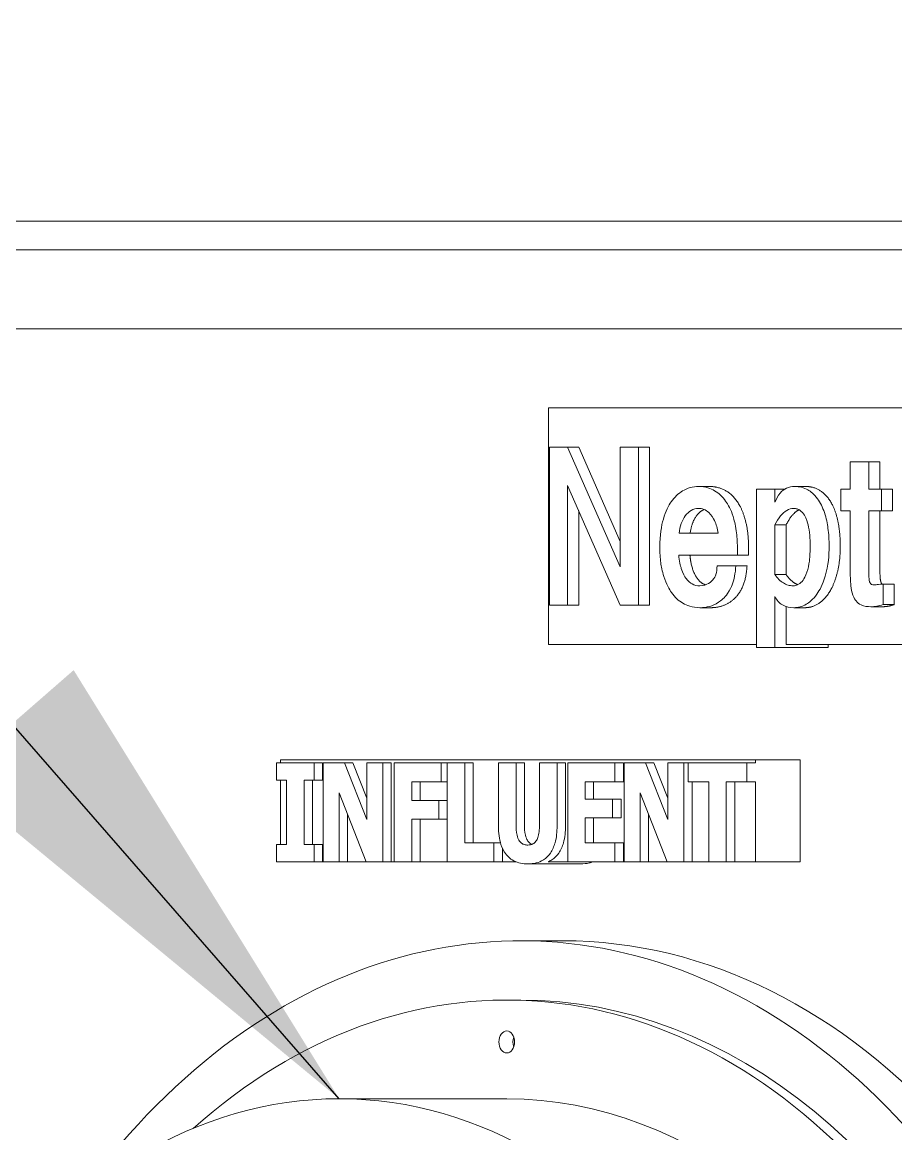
# Model space of a CAD drawing. Header units: inches. Extents: x 20 to 536, y 8 to 344.
# Drawn here: x 231.275 to 234.04, y 128.647 to 132.165 of the extents above; entities that cross this region are included whole.
import ezdxf

# ---------------------------------------------------------------- set-up
doc = ezdxf.new("R2010")
doc.units = ezdxf.units.IN
doc.header["$LTSCALE"] = 16
doc.header["$MEASUREMENT"] = 0
doc.layers.add('Symbol (ANSI)', color=7, linetype='Continuous', lineweight=25)
doc.layers.add('Visible (ANSI)', color=7, linetype='Continuous', lineweight=50)
doc.styles.add('Standard D-E', font='arial.ttf')
doc.dimstyles.new('in [mm] D-E NeptuneBenson$7', dxfattribs={"dimscale": 16, "dimtxt": 0.15, "dimasz": 0.098425, "dimexe": 0.125, "dimexo": 0.063, "dimgap": 0.031496, "dimtad": 0, "dimtih": 1, "dimtoh": 1, "dimdec": 4, "dimrnd": 1e-08, "dimzin": 3, "dimdsep": 46, "dimlunit": 5, "dimtxsty": 'Standard D-E', "dimcen": 0.09, "dimdle": 0.393701, "dimclrd": 256, "dimclre": 256, "dimclrt": 256, "dimadec": 1, "dimazin": 1, "dimtfac": 1, "dimtofl": 0, "dimtmove": 0, "dimatfit": 3, "dimfxl": 1, "dimfrac": 1, "dimtolj": 1, "dimtzin": 4, "dimlwd": -1, "dimlwe": -1, "dimarcsym": 0})

msp = doc.modelspace()

# ---------------------------------------------------------------- linework, layer by layer
at = {"layer": 'Visible (ANSI)', "linetype": 'Continuous', "lineweight": 18}
for p, q in [((240.049505, 131.53516), (230.998538, 131.53516)), ((230.422246, 131.44516), (239.968188, 131.44516)), ((231.018868, 131.195125), (239.371566, 131.195125)), ((232.941314, 130.945125), (237.44912, 130.945125)), ((232.941314, 130.195125), (232.941314, 130.945125)), ((232.943891, 130.820125), (232.943891, 130.320125)), ((233.001146, 130.820125), (232.943891, 130.820125)), ((233.036502, 130.820125), (233.001146, 130.820125)), ((233.167545, 130.441077), (233.001146, 130.820125)), ((233.036502, 130.820125), (233.167545, 130.521614)), ((233.225159, 130.820125), (233.167545, 130.820125)), ((233.167545, 130.820125), (233.167545, 130.441077)), ((233.260514, 130.820125), (233.225159, 130.820125)), ((233.225159, 130.320125), (233.225159, 130.820125)), ((233.260514, 130.820125), (233.260514, 130.320125)), ((233.954352, 130.774073), (233.895665, 130.774073)), ((233.895665, 130.774073), (233.895665, 130.687534)), ((233.954352, 130.687534), (233.954352, 130.774073)), ((233.989707, 130.774073), (233.954352, 130.774073)), ((233.989707, 130.774073), (233.989707, 130.687534)), ((233.001146, 130.698668), (233.167545, 130.320125)), ((233.001146, 130.320125), (233.001146, 130.698668)), ((233.451094, 130.695631), (233.415739, 130.695631)), ((233.657491, 130.687534), (233.599162, 130.687534)), ((233.599162, 130.687534), (233.599162, 130.186522)), ((233.657491, 130.64553), (233.657491, 130.687534)), ((233.688831, 130.687534), (233.657491, 130.687534)), ((233.75547, 130.695631), (233.720115, 130.695631)), ((233.895665, 130.687534), (233.865606, 130.687534)), ((233.865606, 130.687534), (233.865606, 130.618708)), ((233.994431, 130.687534), (233.954352, 130.687534)), ((233.994431, 130.618708), (233.994431, 130.687534)), ((234.029786, 130.687534), (233.994431, 130.687534)), ((234.029786, 130.687534), (234.029786, 130.618708)), ((233.036502, 130.618238), (233.036502, 130.320125)), ((233.865606, 130.618708), (233.895665, 130.618708)), ((233.895665, 130.618708), (233.895665, 130.431461)), ((233.954352, 130.428931), (233.954352, 130.618708)), ((233.954352, 130.618708), (233.994431, 130.618708)), ((233.989707, 130.618708), (233.989707, 130.428931)), ((234.029786, 130.618708), (233.994431, 130.618708)), ((233.657491, 130.416785), (233.657491, 130.574174)), ((233.692847, 130.574174), (233.657491, 130.574174)), ((233.692847, 130.574174), (233.692847, 130.416785)), ((233.477647, 130.547858), (233.353831, 130.547858)), ((233.538481, 130.478526), (233.538481, 130.503324)), ((233.573836, 130.503324), (233.573836, 130.478526)), ((233.353116, 130.478526), (233.538481, 130.478526)), ((233.573836, 130.478526), (233.538481, 130.478526)), ((233.533829, 130.444619), (233.474068, 130.444619)), ((233.569184, 130.444619), (233.533829, 130.444619)), ((233.692847, 130.416785), (233.657491, 130.416785)), ((233.999799, 130.321644), (233.999799, 130.386927)), ((234.035154, 130.386927), (233.999799, 130.386927)), ((234.035154, 130.386927), (234.035154, 130.321644)), ((233.657491, 130.186522), (233.657491, 130.347959)), ((232.943891, 130.320125), (233.001146, 130.320125)), ((233.036502, 130.320125), (233.001146, 130.320125)), ((233.167545, 130.320125), (233.225159, 130.320125)), ((233.260514, 130.320125), (233.225159, 130.320125)), ((233.455388, 130.312028), (233.420033, 130.312028)), ((233.692847, 130.315526), (233.692847, 130.195125)), ((233.752607, 130.312028), (233.717252, 130.312028)), ((233.996506, 130.315065), (233.961151, 130.315065)), ((234.035154, 130.321644), (233.999799, 130.321644)), ((233.599162, 130.195125), (232.941314, 130.195125)), ((237.44912, 130.195125), (233.692847, 130.195125)), ((233.825429, 130.195125), (233.825429, 130.186522)), ((233.599162, 130.186522), (233.657491, 130.186522)), ((233.825429, 130.186522), (233.657491, 130.186522)), ((232.199376, 129.820625), (232.080284, 129.820625)), ((232.080284, 129.820625), (232.080284, 129.766091)), ((232.092811, 129.830125), (233.595413, 129.830125)), ((232.092811, 129.820625), (232.092811, 129.830125)), ((232.225892, 129.820625), (232.199376, 129.820625)), ((232.199376, 129.766091), (232.199376, 129.820625)), ((232.225892, 129.766091), (232.225892, 129.820625)), ((232.295428, 129.820625), (232.227273, 129.820625)), ((232.227273, 129.820625), (232.227273, 129.507625)), ((232.321945, 129.820625), (232.295428, 129.820625)), ((232.366094, 129.641297), (232.295428, 129.820625)), ((232.366094, 129.708588), (232.321945, 129.820625)), ((232.416852, 129.820625), (232.366094, 129.820625)), ((232.366094, 129.820625), (232.366094, 129.641297)), ((232.443368, 129.820625), (232.416852, 129.820625)), ((232.416852, 129.507625), (232.416852, 129.820625)), ((232.443368, 129.507625), (232.443368, 129.820625)), ((232.600968, 129.820625), (232.45282, 129.820625)), ((232.45282, 129.820625), (232.45282, 129.507625)), ((232.620615, 129.820625), (232.600968, 129.820625)), ((232.600968, 129.761018), (232.600968, 129.820625)), ((232.676215, 129.820625), (232.620615, 129.820625)), ((232.620615, 129.820625), (232.620615, 129.507625)), ((232.702731, 129.820625), (232.676215, 129.820625)), ((232.676215, 129.567232), (232.676215, 129.820625)), ((232.702731, 129.567232), (232.702731, 129.820625)), ((232.83809, 129.820625), (232.78249, 129.820625)), ((232.78249, 129.820625), (232.78249, 129.620752)), ((232.864607, 129.820625), (232.83809, 129.820625)), ((232.83809, 129.625317), (232.83809, 129.820625)), ((232.864607, 129.625317), (232.864607, 129.820625)), ((232.967944, 129.820625), (232.912344, 129.820625)), ((232.912344, 129.820625), (232.912344, 129.625317)), ((232.99446, 129.820625), (232.967944, 129.820625)), ((232.967944, 129.621005), (232.967944, 129.820625)), ((232.99446, 129.621005), (232.99446, 129.820625)), ((233.151163, 129.820625), (233.00158, 129.820625)), ((233.00158, 129.820625), (233.00158, 129.507625)), ((233.177679, 129.820625), (233.151163, 129.820625)), ((233.151163, 129.761018), (233.151163, 129.820625)), ((233.177679, 129.761018), (233.177679, 129.820625)), ((233.247932, 129.820625), (233.179777, 129.820625)), ((233.179777, 129.820625), (233.179777, 129.507625)), ((233.274449, 129.820625), (233.247932, 129.820625)), ((233.318598, 129.641297), (233.247932, 129.820625)), ((233.318598, 129.708588), (233.274449, 129.820625)), ((233.369356, 129.820625), (233.318598, 129.820625)), ((233.318598, 129.820625), (233.318598, 129.641297)), ((233.382367, 129.820625), (233.369356, 129.820625)), ((233.369356, 129.507625), (233.369356, 129.820625)), ((233.568896, 129.820625), (233.382367, 129.820625)), ((233.382367, 129.820625), (233.382367, 129.761018)), ((233.595413, 129.820625), (233.568896, 129.820625)), ((233.568896, 129.761018), (233.568896, 129.820625)), ((233.595413, 129.830125), (233.595413, 129.820625)), ((233.736834, 129.830125), (233.595413, 129.830125)), ((233.736834, 129.830125), (233.736834, 129.507625)), ((232.080284, 129.766091), (232.11203, 129.766091)), ((232.092811, 129.562159), (232.092811, 129.766091)), ((232.11203, 129.766091), (232.11203, 129.562159)), ((232.16763, 129.766091), (232.199376, 129.766091)), ((232.16763, 129.562159), (232.16763, 129.766091)), ((232.194147, 129.562159), (232.194147, 129.766091)), ((232.225892, 129.766091), (232.199376, 129.766091)), ((232.508062, 129.761018), (232.600968, 129.761018)), ((232.508062, 129.701919), (232.508062, 129.761018)), ((232.534578, 129.701919), (232.534578, 129.761018)), ((232.620615, 129.761018), (232.600968, 129.761018)), ((233.056822, 129.705977), (233.056822, 129.761018)), ((233.056822, 129.761018), (233.151163, 129.761018)), ((233.083338, 129.705977), (233.083338, 129.761018)), ((233.177679, 129.761018), (233.151163, 129.761018)), ((233.382367, 129.761018), (233.447831, 129.761018)), ((233.395872, 129.507625), (233.395872, 129.761018)), ((233.447831, 129.761018), (233.447831, 129.507625)), ((233.503432, 129.761018), (233.568896, 129.761018)), ((233.503432, 129.507625), (233.503432, 129.761018)), ((233.529948, 129.507625), (233.529948, 129.761018)), ((233.595413, 129.761018), (233.568896, 129.761018)), ((233.595413, 129.761018), (233.595413, 129.507625)), ((232.278031, 129.725762), (232.363404, 129.507625)), ((232.278031, 129.507625), (232.278031, 129.725762)), ((232.593614, 129.701919), (232.508062, 129.701919)), ((232.593614, 129.642312), (232.593614, 129.701919)), ((232.620131, 129.701919), (232.593614, 129.701919)), ((232.620131, 129.642312), (232.620131, 129.701919)), ((233.143809, 129.705977), (233.056822, 129.705977)), ((233.170326, 129.705977), (233.143809, 129.705977)), ((233.143809, 129.64637), (233.143809, 129.705977)), ((233.170326, 129.64637), (233.170326, 129.705977)), ((233.230535, 129.507625), (233.230535, 129.725762)), ((233.230535, 129.725762), (233.315908, 129.507625)), ((232.304547, 129.507625), (232.304547, 129.658009)), ((232.508062, 129.507625), (232.508062, 129.642312)), ((232.508062, 129.642312), (232.593614, 129.642312)), ((232.534578, 129.507625), (232.534578, 129.642312)), ((232.620131, 129.642312), (232.593614, 129.642312)), ((233.056822, 129.64637), (233.143809, 129.64637)), ((233.056822, 129.567232), (233.056822, 129.64637)), ((233.083338, 129.567232), (233.083338, 129.64637)), ((233.170326, 129.64637), (233.143809, 129.64637)), ((233.257051, 129.507625), (233.257051, 129.658009)), ((232.080284, 129.562159), (232.080284, 129.507625)), ((232.11203, 129.562159), (232.080284, 129.562159)), ((232.199376, 129.562159), (232.16763, 129.562159)), ((232.199376, 129.507625), (232.199376, 129.562159)), ((232.225892, 129.562159), (232.199376, 129.562159)), ((232.225892, 129.507625), (232.225892, 129.562159)), ((232.768224, 129.567232), (232.676215, 129.567232)), ((232.788989, 129.567232), (232.768224, 129.567232)), ((232.768224, 129.507625), (232.768224, 129.567232)), ((233.151163, 129.567232), (233.056822, 129.567232)), ((233.177679, 129.567232), (233.151163, 129.567232)), ((233.151163, 129.507625), (233.151163, 129.567232)), ((233.177679, 129.507625), (233.177679, 129.567232)), ((232.79474, 129.507625), (232.79474, 129.551207)), ((232.080284, 129.507625), (232.199376, 129.507625)), ((232.225892, 129.507625), (232.199376, 129.507625)), ((232.227273, 129.507625), (232.225892, 129.507625)), ((232.227273, 129.507625), (232.278031, 129.507625)), ((232.304547, 129.507625), (232.278031, 129.507625)), ((232.363404, 129.507625), (232.304547, 129.507625)), ((232.363404, 129.507625), (232.416852, 129.507625)), ((232.443368, 129.507625), (232.416852, 129.507625)), ((232.45282, 129.507625), (232.443368, 129.507625)), ((232.45282, 129.507625), (232.508062, 129.507625)), ((232.534578, 129.507625), (232.508062, 129.507625)), ((232.620615, 129.507625), (232.534578, 129.507625)), ((232.620615, 129.507625), (232.768224, 129.507625)), ((232.79474, 129.507625), (232.768224, 129.507625)), ((232.83811, 129.507625), (232.79474, 129.507625)), ((233.043155, 129.501031), (232.875217, 129.501031)), ((233.00158, 129.507625), (232.939262, 129.507625)), ((233.00158, 129.507625), (233.151163, 129.507625)), ((233.177679, 129.507625), (233.151163, 129.507625)), ((233.179777, 129.507625), (233.177679, 129.507625)), ((233.179777, 129.507625), (233.230535, 129.507625)), ((233.257051, 129.507625), (233.230535, 129.507625)), ((233.315908, 129.507625), (233.257051, 129.507625)), ((233.315908, 129.507625), (233.369356, 129.507625)), ((233.395872, 129.507625), (233.369356, 129.507625)), ((233.447831, 129.507625), (233.395872, 129.507625)), ((233.447831, 129.507625), (233.503432, 129.507625)), ((233.529948, 129.507625), (233.503432, 129.507625)), ((233.595413, 129.507625), (233.529948, 129.507625)), ((233.604252, 129.507625), (233.595413, 129.507625)), ((233.736834, 129.507625), (233.604252, 129.507625)), ((232.985533, 129.257625), (232.852951, 129.257625)), ((232.852951, 129.070125), (232.808756, 129.070125)), ((232.808756, 128.757625), (232.278426, 128.757625))]:
    msp.add_line(p, q, dxfattribs=at)
for centre, major_axis, start_param, end_param in [((232.852951, 126.445125), (0, 2.8125), 3.61752935, 7.06578924), ((232.808756, 126.445125), (0, 2.625), 3.14905726, 6.8473643), ((232.985533, 126.445125), (0, 2.8125), 3.61752935, 6.28318531), ((232.852951, 126.445125), (0, 2.625), 3.14159265, 6.28318531), ((232.852951, 128.937522), (0, -0.035), 4.24524287, 5.17953509), ((232.808756, 126.445125), (0, 2.3125), 3.14159265, 6.28318531)]:
    msp.add_ellipse(centre, major_axis=major_axis, ratio=0.70710678, start_param=start_param, end_param=end_param, dxfattribs=at)
for centre, major_axis in [((232.808756, 128.937522), (0, -0.035)), ((232.278426, 126.445125), (0, 2.3125))]:
    msp.add_ellipse(centre, major_axis=major_axis, ratio=0.70710678, dxfattribs=at)
for points, degree, knots in [([(233.415739, 130.695631), (233.406897, 130.695631), (233.398103, 130.694519), (233.380005, 130.689449), (233.372034, 130.685647), (233.351665, 130.673247), (233.339637, 130.661934), (233.320961, 130.635265), (233.311548, 130.61802), (233.297996, 130.570795), (233.292997, 130.542464), (233.292997, 130.50383)], 3, [-1.49193162, -1.49193162, -1.49193162, -1.49193162, -1.29030138, -1.29030138, -1.0712515, -1.0712515, -0.64119148, -0.64119148, -0.29439022, -0.29439022, 0, 0, 0, 0]), ([(233.538481, 130.503324), (233.538481, 130.5208), (233.537466, 130.538329), (233.532226, 130.575877), (233.528151, 130.590766), (233.518005, 130.622516), (233.509503, 130.638208), (233.491396, 130.663847), (233.479749, 130.674594), (233.455172, 130.688884), (233.438676, 130.695631), (233.415739, 130.695631)], 3, [-0.953742878, -0.953742878, -0.953742878, -0.953742878, -0.864238922, -0.864238922, -0.757751945, -0.757751945, -0.52950742, -0.52950742, -0.247180323, -0.247180323, 0, 0, 0, 0]), ([(233.720115, 130.695631), (233.711286, 130.695631), (233.702413, 130.69412), (233.686545, 130.686827), (233.679733, 130.681668), (233.666906, 130.666528), (233.661608, 130.656614), (233.657491, 130.64553)], 3, [-0.275184465, -0.275184465, -0.275184465, -0.275184465, -0.180024512, -0.180024512, -0.095399098, -0.095399098, 0, 0, 0, 0]), ([(233.8289, 130.506866), (233.8289, 130.52595), (233.827766, 130.545042), (233.823275, 130.577083), (233.820088, 130.59488), (233.80835, 130.62961), (233.801055, 130.644553), (233.781076, 130.67158), (233.770021, 130.679845), (233.748528, 130.692399), (233.734453, 130.695631), (233.720115, 130.695631)], 3, [-0.558955892, -0.558955892, -0.558955892, -0.558955892, -0.427301963, -0.427301963, -0.333627639, -0.333627639, -0.250557772, -0.250557772, -0.154511048, -0.154511048, 0, 0, 0, 0]), ([(233.353831, 130.547858), (233.355131, 130.558424), (233.357371, 130.568646), (233.364124, 130.587317), (233.368387, 130.595429), (233.379311, 130.610303), (233.385447, 130.616009), (233.399653, 130.624355), (233.407587, 130.626299), (233.415739, 130.626299)], 3, [-0.311667492, -0.311667492, -0.311667492, -0.311667492, -0.237050543, -0.237050543, -0.16576507, -0.16576507, -0.087852602, -0.087852602, 0, 0, 0, 0]), ([(233.433393, 130.622873), (233.420731, 130.617664), (233.393481, 130.582777), (233.389187, 130.547858)], 2, [0.39681298, 0.39681298, 0.39681298, 1, 2, 2, 2]), ([(233.415739, 130.626299), (233.421543, 130.626299), (233.427294, 130.625321), (233.438215, 130.620944), (233.443207, 130.617733), (233.45646, 130.60545), (233.462419, 130.595053), (233.471752, 130.575734), (233.475523, 130.562233), (233.477647, 130.547858)], 3, [-0.251457438, -0.251457438, -0.251457438, -0.251457438, -0.21404187, -0.21404187, -0.178283825, -0.178283825, -0.111899249, -0.111899249, 0, 0, 0, 0]), ([(233.657491, 130.574174), (233.662736, 130.584497), (233.66873, 130.594412), (233.681318, 130.609896), (233.687748, 130.61595), (233.701791, 130.624215), (233.709017, 130.626299), (233.716536, 130.626299)], 3, [-0.260849088, -0.260849088, -0.260849088, -0.260849088, -0.163914804, -0.163914804, -0.081029131, -0.081029131, 0, 0, 0, 0]), ([(233.716536, 130.626299), (233.720185, 130.626299), (233.723818, 130.6258), (233.730754, 130.623601), (233.733993, 130.621988), (233.742334, 130.616038), (233.746819, 130.610817), (233.757144, 130.593819), (233.760586, 130.581957), (233.767178, 130.55418), (233.768782, 130.530501), (233.768782, 130.506866)], 3, [-0.343912155, -0.343912155, -0.343912155, -0.343912155, -0.317867105, -0.317867105, -0.293187958, -0.293187958, -0.251194999, -0.251194999, -0.180100274, -0.180100274, 0, 0, 0, 0]), ([(233.292997, 130.50383), (233.292997, 130.487066), (233.293924, 130.470175), (233.297657, 130.442833), (233.300321, 130.427716), (233.313471, 130.385969), (233.322961, 130.370018), (233.340581, 130.34514), (233.352716, 130.333943), (233.37807, 130.319262), (233.395422, 130.312028), (233.420033, 130.312028)], 3, [-1.15207317, -1.15207317, -1.15207317, -1.15207317, -0.93289171, -0.93289171, -0.78803686, -0.78803686, -0.5752915, -0.5752915, -0.26521632, -0.26521632, 0, 0, 0, 0]), ([(233.768782, 130.506866), (233.768782, 130.491346), (233.768132, 130.475127), (233.76482, 130.447673), (233.762498, 130.435235), (233.754774, 130.411983), (233.750146, 130.404351), (233.742279, 130.393618), (233.737688, 130.389189), (233.726831, 130.382814), (233.720869, 130.38136), (233.714747, 130.38136)], 3, [-0.302907609, -0.302907609, -0.302907609, -0.302907609, -0.236448124, -0.236448124, -0.183771951, -0.183771951, -0.126677605, -0.126677605, -0.065974246, -0.065974246, 0, 0, 0, 0]), ([(233.717252, 130.312028), (233.730803, 130.312028), (233.743911, 130.315423), (233.765902, 130.328334), (233.778274, 130.337924), (233.798399, 130.366601), (233.808395, 130.384338), (233.826283, 130.445779), (233.8289, 130.478813), (233.8289, 130.506866)], 3, [-1.00371193, -1.00371193, -1.00371193, -1.00371193, -0.65582579, -0.65582579, -0.39249245, -0.39249245, -0.21376441, -0.21376441, 0, 0, 0, 0]), ([(233.420033, 130.38136), (233.411534, 130.38136), (233.403112, 130.38312), (233.390001, 130.390323), (233.383113, 130.395252), (233.371952, 130.41045), (233.366148, 130.419732), (233.358854, 130.443626), (233.354226, 130.460205), (233.353116, 130.478526)], 3, [-1.96156648, -1.96156648, -1.96156648, -1.96156648, -1.05825772, -1.05825772, -0.46701751, -0.46701751, -0.14011971, -0.14011971, 0, 0, 0, 0]), ([(233.388471, 130.478526), (233.389544, 130.460814), (233.400996, 130.419822), (233.418888, 130.394012), (233.433699, 130.3857), (233.437502, 130.384338)], 2, [0, 0, 0, 1, 2, 3, 3.31392045, 3.31392045, 3.31392045]), ([(233.420033, 130.312028), (233.430446, 130.312028), (233.4408, 130.313367), (233.459011, 130.318612), (233.468844, 130.322424), (233.48703, 130.334301), (233.497603, 130.342685), (233.515276, 130.368037), (233.519934, 130.378849), (233.528345, 130.400339), (233.531986, 130.421453), (233.533829, 130.444619)], 3, [-0.510586724, -0.510586724, -0.510586724, -0.510586724, -0.395857325, -0.395857325, -0.305816844, -0.305816844, -0.233792858, -0.233792858, -0.177640706, -0.177640706, 0, 0, 0, 0]), ([(233.474068, 130.444619), (233.47372, 130.43378), (233.472678, 130.424354), (233.470341, 130.416487), (233.468592, 130.410717), (233.459383, 130.397751), (233.453758, 130.392639), (233.441071, 130.385165), (233.431623, 130.38136), (233.420033, 130.38136)], 3, [-1.35675121, -1.35675121, -1.35675121, -1.35675121, -0.38738366, -0.38738366, -0.25082013, -0.25082013, -0.12489258, -0.12489258, 0, 0, 0, 0]), ([(233.714747, 130.38136), (233.70939, 130.38136), (233.704072, 130.382064), (233.693706, 130.385047), (233.688755, 130.387257), (233.673907, 130.396444), (233.665145, 130.405642), (233.657491, 130.416785)], 3, [-0.23235467, -0.23235467, -0.23235467, -0.23235467, -0.174633939, -0.174633939, -0.118377074, -0.118377074, 0, 0, 0, 0]), ([(233.895665, 130.431461), (233.895665, 130.414618), (233.895993, 130.397695), (233.898589, 130.370751), (233.900646, 130.360877), (233.907753, 130.342205), (233.911789, 130.336512), (233.918061, 130.32889), (233.923107, 130.32413), (233.939664, 130.316477), (233.950428, 130.315065), (233.961151, 130.315065)], 3, [-0.456376523, -0.456376523, -0.456376523, -0.456376523, -0.347954157, -0.347954157, -0.281330285, -0.281330285, -0.211467672, -0.211467672, -0.115556849, -0.115556849, 0, 0, 0, 0]), ([(233.970813, 130.384397), (233.968279, 130.384397), (233.965677, 130.38442), (233.96224, 130.385848), (233.961336, 130.386558), (233.9598, 130.388321), (233.959066, 130.389419), (233.957519, 130.392631), (233.956732, 130.395648), (233.955206, 130.404282), (233.954352, 130.412036), (233.954352, 130.428931)], 3, [-0.460292219, -0.460292219, -0.460292219, -0.460292219, -0.324637621, -0.324637621, -0.26853254, -0.26853254, -0.218737319, -0.218737319, -0.128741654, -0.128741654, 0, 0, 0, 0]), ([(233.989707, 130.428931), (233.989707, 130.411218), (233.992212, 130.393506), (233.995371, 130.387821), (233.996758, 130.386604)], 2, [0, 0, 0, 1, 2, 2.60483652, 2.60483652, 2.60483652]), ([(233.999799, 130.386927), (233.997024, 130.386633), (233.985364, 130.385395), (233.979995, 130.384762), (233.976948, 130.384397), (233.970813, 130.384397)], 3, [-0.296822188, -0.296822188, -0.296822188, -0.296822188, -0.06611673, -0.06611673, 0, 0, 0, 0]), ([(233.657491, 130.347959), (233.660264, 130.341907), (233.663619, 130.336594), (233.671668, 130.327319), (233.676231, 130.323615), (233.692331, 130.314143), (233.705123, 130.312028), (233.717252, 130.312028)], 3, [-0.242357309, -0.242357309, -0.242357309, -0.242357309, -0.187522898, -0.187522898, -0.130708149, -0.130708149, 0, 0, 0, 0]), ([(233.961151, 130.315065), (233.967363, 130.315065), (233.973592, 130.31566), (233.986483, 130.317854), (233.993191, 130.319549), (233.999799, 130.321644)], 3, [-0.13991373, -0.13991373, -0.13991373, -0.13991373, -0.072976112, -0.072976112, 0, 0, 0, 0]), ([(232.875217, 129.560638), (232.871507, 129.560638), (232.86773, 129.561061), (232.860963, 129.563103), (232.857905, 129.56456), (232.852097, 129.568988), (232.849502, 129.57194), (232.845387, 129.578984), (232.843085, 129.584053), (232.838827, 129.602394), (232.83809, 129.614322), (232.83809, 129.625317)], 3, [-0.357819749, -0.357819749, -0.357819749, -0.357819749, -0.281802872, -0.281802872, -0.21609433, -0.21609433, -0.146681317, -0.146681317, -0.083787292, -0.083787292, 0, 0, 0, 0]), ([(232.888448, 129.5629), (232.886073, 129.563817), (232.883766, 129.56506), (232.878613, 129.568988), (232.876018, 129.57194), (232.871903, 129.578984), (232.869602, 129.584053), (232.865344, 129.602394), (232.864607, 129.614322), (232.864607, 129.625317)], 3, [-0.266557701, -0.266557701, -0.266557701, -0.266557701, -0.21609433, -0.21609433, -0.146681317, -0.146681317, -0.083787292, -0.083787292, 0, 0, 0, 0]), ([(232.912344, 129.625317), (232.912344, 129.617747), (232.91201, 129.609879), (232.910328, 129.596399), (232.909145, 129.590297), (232.90555, 129.57963), (232.903479, 129.575731), (232.898418, 129.56897), (232.895222, 129.566283), (232.886503, 129.561601), (232.880769, 129.560638), (232.875217, 129.560638)], 3, [-0.217363441, -0.217363441, -0.217363441, -0.217363441, -0.17163752, -0.17163752, -0.134758966, -0.134758966, -0.100390194, -0.100390194, -0.059831536, -0.059831536, 0, 0, 0, 0]), ([(232.78249, 129.620752), (232.78249, 129.610246), (232.783065, 129.599647), (232.785721, 129.580114), (232.787637, 129.571111), (232.794051, 129.551317), (232.799018, 129.541381), (232.810133, 129.526652), (232.817965, 129.517887), (232.84469, 129.503607), (232.860215, 129.501031), (232.875217, 129.501031)], 3, [-0.821877976, -0.821877976, -0.821877976, -0.821877976, -0.654433498, -0.654433498, -0.504909579, -0.504909579, -0.307478412, -0.307478412, -0.16166829, -0.16166829, 0, 0, 0, 0]), ([(232.875217, 129.501031), (232.884178, 129.501031), (232.893285, 129.501918), (232.90977, 129.506114), (232.917335, 129.509117), (232.93469, 129.519948), (232.941741, 129.527875), (232.95331, 129.544735), (232.958171, 129.555711), (232.966244, 129.584743), (232.967944, 129.603008), (232.967944, 129.621005)], 3, [-0.433604472, -0.433604472, -0.433604472, -0.433604472, -0.370673963, -0.370673963, -0.316022801, -0.316022801, -0.237534002, -0.237534002, -0.137141706, -0.137141706, 0, 0, 0, 0]), ([(232.939262, 129.507625), (232.943257, 129.509234), (232.947179, 129.511194), (232.961206, 129.519948), (232.968258, 129.527875), (232.979826, 129.544735), (232.984687, 129.555711), (232.99276, 129.584743), (232.99446, 129.603008), (232.99446, 129.621005)], 3, [-0.345147629, -0.345147629, -0.345147629, -0.345147629, -0.316022801, -0.316022801, -0.237534002, -0.237534002, -0.137141706, -0.137141706, 0, 0, 0, 0]), ([(233.080683, 129.507625), (233.077182, 129.506215), (233.073624, 129.505075), (233.061223, 129.501918), (233.052116, 129.501031), (233.043155, 129.501031)], 3, [0.3451476286, 0.3451476286, 0.3451476286, 0.3451476286, 0.370673963, 0.370673963, 0.4336044716, 0.4336044716, 0.4336044716, 0.4336044716])]:
    msp.add_open_spline(points, degree=degree, knots=knots, dxfattribs=at)
for points in [[(233.451094, 130.695631), (233.478649, 130.695631), (233.524453, 130.669316), (233.556659, 130.618708), (233.573836, 130.547352), (233.573836, 130.503324)], [(233.75547, 130.695631), (233.781235, 130.695631), (233.822387, 130.667797), (233.850299, 130.617696), (233.864256, 130.547858), (233.864256, 130.506866)], [(233.733628, 130.621971), (233.711696, 130.611278), (233.692847, 130.574174)], [(233.864256, 130.506866), (233.864256, 130.463344), (233.847437, 130.391482), (233.817735, 130.340368), (233.776583, 130.312028), (233.752607, 130.312028)], [(233.569184, 130.444619), (233.565963, 130.404133), (233.546282, 130.358081), (233.516223, 130.327716), (233.477217, 130.312028), (233.455388, 130.312028)], [(233.692847, 130.416785), (233.7095, 130.392541), (233.730176, 130.384889)], [(234.035154, 130.321644), (234.014399, 130.315065), (233.996506, 130.315065)]]:
    msp.add_open_spline(points, degree=2, dxfattribs=at)

# ---------------------------------------------------------------- leaders
at = {"layer": 'Symbol (ANSI)', "annotation_type": 0, "has_hookline": 1, "hookline_direction": 1, "text_width": 23.738064}
msp.add_leader([(232.278426, 128.757625), (222.666078, 139.773391), (221.091274, 139.773391)], dimstyle='in [mm] D-E NeptuneBenson$7', override={"dimtad": 0}, dxfattribs=at)

doc.saveas('drawing.dxf')
